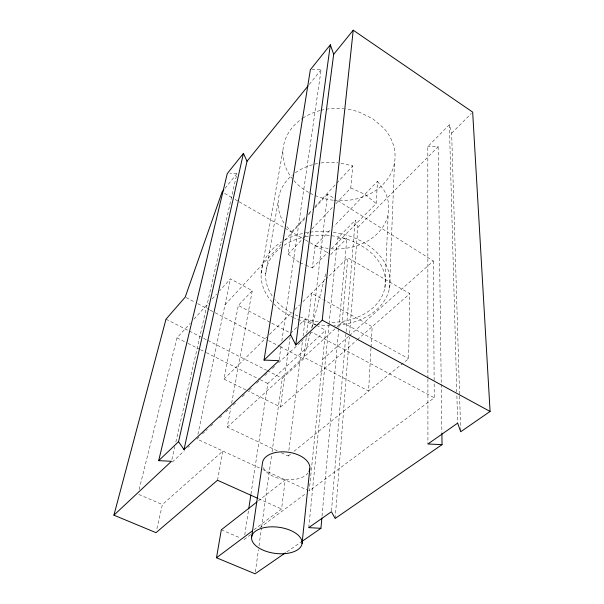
<?xml version="1.0" encoding="UTF-8"?>
<svg xmlns="http://www.w3.org/2000/svg" width="604" height="604" viewBox="0 0 604 604"><rect width="100%" height="100%" fill="white"/><g stroke="black" fill="none" stroke-linecap="round" stroke-linejoin="round"><path stroke-width="0.45" stroke-dasharray="3.02 2.27" d="M294.02 451.286L408.636 358.685L409.829 293.665L347.776 257.742L326.356 278.738M389.482 288.251L394.48 162.876M384.891 287.715L388.198 213.786M370.977 348.131L368.583 391.045L303.88 357.243L306.349 336.813M371.03 347.202L372.177 326.673L323.903 299.962M331.46 248.667L376.194 203.51L377.5 181.283L333.967 226.243M335.175 518.474L349.323 337.191M349.61 333.431L357.893 227.293L355.212 220.286L337.583 238.172L328.999 324.348M331.49 510.795L355.212 220.286M335.922 328.017L342.196 322.294L347.776 257.742M335.915 203.661L350.781 187.957L352.766 165.873L340.497 163.125M322.03 516.118L338.784 328.463M338.874 327.527L346.832 238.391L337.583 238.172M308.757 527.632L328.908 325.292M316.639 325.435L325.647 330.297L309.195 490.984L434.246 397.764L434.148 382.672M312.072 327.368L327.564 194.178L335.522 199.199M306.802 333.098L311.626 293.174L323.08 299.508M305.881 265.239L312.381 267.927L315.129 245.707L330.72 229.603M253.899 529.761L281.585 509.036L285.209 479.878L258.459 500.776M281.404 452.804L288.176 456.012L288.402 454.148M288.871 450.41L302.521 340.588M303.095 335.952L305.171 319.244L315.817 324.99M246.757 390.35L280.49 407.043L290.124 336.851M255.356 571.935L258.467 549.595M258.988 545.865L261.449 528.175M261.577 527.247L271.558 455.559M272.079 451.83L282.317 378.278L303.608 358.897L310.456 332.577M279.123 359.735L281.283 344.824M281.826 341.094L321.109 69.822L312.14 69.762M244.771 534.895L248.448 510.75M250.992 494.027L267.829 383.502L325.647 330.297M299.131 262.31L288.093 254.201L291.445 232.072L305.503 216.904M265.692 273.854L278.225 201.132M261.117 273.325L282.966 150.139M217.516 480.256L222.876 451.014L162.393 504.566L156.436 530.848M277.176 450.795L227.263 427.119L230.796 407.828M231.642 403.23L252.283 290.683L230.411 278.874L219.728 290.675M245.911 389.935L223.986 379.086L238.346 305.435L252.283 290.683M197.916 434.419L230.411 278.874M171.906 459.455L174.828 446.598M175.87 442L236.859 173.771L229.875 173.65M139.109 489.534L177.002 337.878L190.2 323.306M311.634 328.04L326.266 271.777M225.058 188.327L236.859 173.771M309.256 84.447L321.109 69.822M193.967 319.138L208.418 303.17M212.185 299.003L216.587 294.148M308.697 213.454L312.525 209.316M315.084 206.56L336.156 183.805M336.798 183.118L352.766 165.873M224.998 304.771L281.411 243.948M284.612 240.49L305.767 217.682M308.334 214.918L311.543 211.46M314.744 208.002L327.564 194.178M288.093 254.201L302.951 238.497M303.601 237.81L309.414 231.664M312.004 228.931L332.683 207.081M427.904 378.119L427.806 146.629L449.368 124.749L451.649 133.205L459.584 395.024M312.381 267.927L328.168 251.989M330.75 254.533L346.832 238.391M357.893 227.293L438.126 146.772L427.806 146.629M451.649 133.205L471.354 113.431M223.986 379.086L266.809 337.108M269.49 334.48L292.23 312.185M294.903 309.565L299.584 304.975M302.929 301.698L325.684 279.395M296.579 327.466L290.63 333.159L238.346 305.435M299.886 324.303L305.171 319.244M172.268 462.075L184.613 450.546M188.04 447.345L189.414 446.062M199.018 437.1L196.957 439.017L262.151 469.202M202.446 433.891L205.194 431.331M205.873 430.69L207.248 429.406M210.675 426.205L212.736 424.28M219.599 417.877L222.34 415.31M225.775 412.109L229.89 408.266M233.318 405.065L236.066 402.498M242.234 396.73L244.982 394.17M249.097 390.327L252.525 387.126M256.647 383.276L259.388 380.716M264.877 375.59L267.625 373.03M272.427 368.546L275.167 365.979M278.603 362.777L300.55 342.279M301.237 341.637L303.299 339.712M306.039 337.153L307.413 335.869M310.154 333.31L311.528 332.026L434.246 397.764M227.263 427.119L335.228 328.651M322.664 359.425L348.757 336.232M349.459 335.598L433.37 260.988L336.315 199.705M280.49 407.043L356.647 340.286M357.349 339.667L409.829 293.665M288.176 456.012L291.098 453.649M244.061 539.538L250.803 534.517M259.788 527.821L305.458 493.77M286.855 551.86L300.8 542.226M315.129 245.707L328.04 248.508M350.781 187.957L364.922 194.375L376.194 203.51M138.814 494.465L162.393 504.566M221.313 529.799L239.848 537.734M299.977 262.68L305.035 264.869M258.52 498.678L281.585 509.036M263.004 469.595L308.372 490.599M177.002 337.878L187.097 342.951M187.935 343.374L199.713 349.286M200.551 349.708L205.594 352.245M206.44 352.668L259.418 379.282M260.264 379.705L267.829 383.502M166.002 319.199L188.599 330.675M189.43 331.105L207.006 340.029M207.844 340.452L266.417 370.207M267.255 370.63L282.317 378.278M186.032 297.568L194.375 301.917M197.712 303.653L209.384 309.746M210.215 310.177L214.39 312.351M215.22 312.789L267.753 340.188M268.591 340.626L279.425 346.281M280.264 346.719L303.608 358.897M342.196 322.294L408.636 358.685M224.56 193.378L231.913 197.614M235.183 199.494L238.444 201.374M239.267 201.849L304.612 239.478M305.428 239.954L309.512 242.302M310.328 242.778L329.927 254.065M286.84 226.508L291.445 232.072M377.5 181.283L384.589 191.166A55.402 43.216 5.7 0 1 331.717 248.833M459.614 395.967L460.671 430.811M449.368 124.749L456.79 392.071M456.896 395.839L457.651 423.132M438.126 146.772L441.23 383.374M441.245 384.318L441.879 432.389M433.37 260.988L434.14 381.728M427.904 379.063L427.926 443.993M333.227 232.261A64.704 46.795 6 0 1 390.124 281.472A64.704 46.795 6 0 1 333.838 325.413M330.071 325.496A64.704 46.795 6 0 1 316.866 324.522M315.93 324.378A64.704 46.795 6 0 1 294.495 318.029M293.665 317.644A64.704 46.795 6 0 1 272.721 302.725M272.094 302.038A64.704 46.795 6 0 1 281.698 241.879M284.831 240.06A64.704 46.795 6 0 1 309.18 232.276M310.086 232.147A64.704 46.795 6 0 1 330.464 231.928M334.178 200.324A56.18 46.047 5.4 0 0 388.161 178.203A56.18 46.047 5.4 0 0 383.502 127.852L372.751 118.746L359.448 112.216A56.18 46.047 5.4 0 0 345.473 108.924M333.249 200.226A56.18 46.047 5.4 0 1 309.444 192.827M308.652 192.397A56.18 46.047 5.4 0 1 293.416 180.045M292.827 179.335A56.18 46.047 5.4 0 1 302.151 118.603M302.861 118.12A56.18 46.047 5.4 0 1 320.075 110.524M320.981 110.29A56.18 46.047 5.4 0 1 343.699 108.72M305.277 236.791A60.068 43.435 6 0 1 384.106 272.525A60.068 43.435 6 0 1 330.343 322.438M318.202 321.645A60.068 43.435 6 0 1 292.857 313.65M292.079 313.242A60.068 43.435 6 0 1 274.873 299.493M272.178 295.915A60.068 43.435 6 0 1 281.079 247.376M284.084 245.277A60.068 43.435 6 0 1 304.371 236.987M283.963 223.035A55.402 43.216 5.7 0 1 292.449 174.964M295.432 172.699A55.402 43.216 5.7 0 1 320.037 163.095M320.951 162.959A55.402 43.216 5.7 0 1 337.817 162.627M308.085 472.924A23.858 13.764 7.2 0 1 284.099 479.402A23.858 13.764 7.2 0 1 262.989 466.854"/><path stroke-width="0.91" d="M301.577 541.69L320.943 528.311L321.864 517.99M302.053 543.592A25.428 13.19 7.3 0 0 265.828 527.33A25.428 13.19 7.3 0 0 262.634 549.957A25.428 13.19 7.3 0 0 302.053 543.592L309.807 468.878M184.016 449.565L247.021 161.23L243.427 153.401L178.558 441.698L184.016 449.565L278.988 360.671L264.039 360.097L310.35 69.754L330.343 44.771L290.637 334.714L295.749 344.982L322.234 320.188L353.227 30.2L472.668 112.11L490.086 411.452L460.701 431.754L457.651 423.132L427.926 443.993L442.037 444.65L441.886 433.332M295.749 344.982L333.672 54.322L330.343 44.771M251.574 537.507L262.446 463.223A23.858 13.764 7.2 0 1 289.905 452.449A23.858 13.764 7.2 0 1 308.991 471.475M248.735 508.893L250.856 494.955M285.307 552.932L255.099 573.8L216.489 557.764L221.313 529.799L256.972 501.932M257.666 498.292L217.516 480.256L156.021 532.66L113.914 515.182L171.483 461.29L158.686 460.656L227.255 173.605L243.427 153.401M113.914 515.182L166.002 319.199L185.202 297.13L222.113 191.966L223.88 189.784M247.021 161.23L308.07 85.911M333.672 54.322L353.227 30.2M158.686 460.656L178.558 441.698M264.039 360.097L290.637 334.714M216.489 557.764L252.404 530.878M442.037 444.65L335.175 518.474L331.415 511.731L308.757 527.632L320.943 528.311M322.234 320.188L490.086 411.452"/></g></svg>
